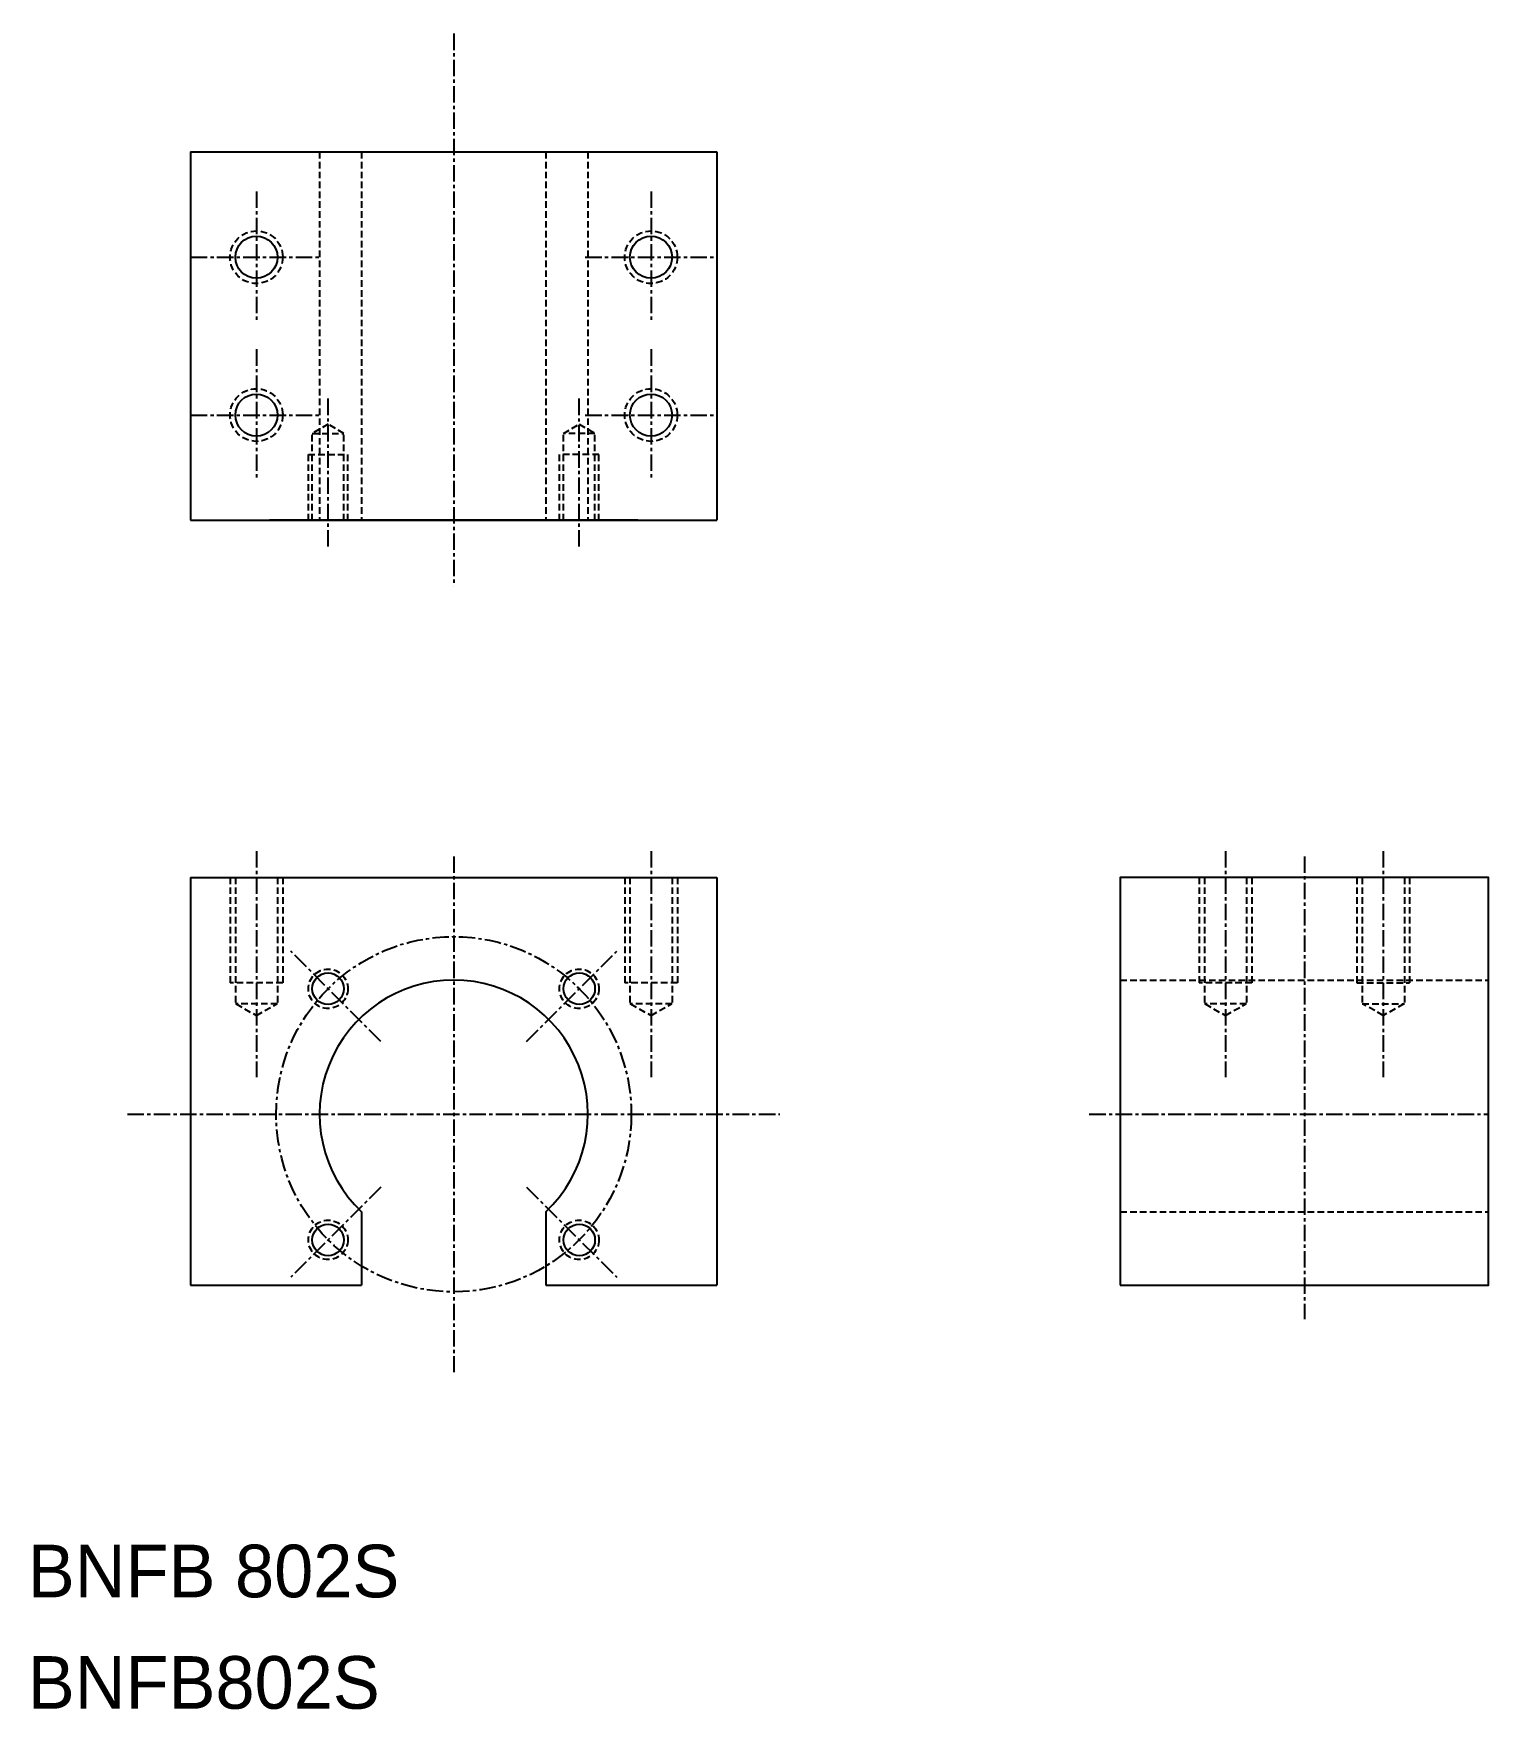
# Model space of a CAD drawing. Extents: x 5 to 116, y 7 to 134.
import ezdxf

# ---------------------------------------------------------------- set-up
doc = ezdxf.new("R2010")
doc.units = 0
doc.linetypes.add('CENTER', pattern=[2, 1.25, -0.25, 0.25, -0.25])
doc.linetypes.add('DASHED', pattern=[0.75, 0.5, -0.25])
doc.layers.get('0').update_dxf_attribs({"linetype": 'CONTINUOUS'})
doc.layers.add('CENTER', color=1, linetype='CENTER')

msp = doc.modelspace()

# ---------------------------------------------------------------- linework, layer by layer
at = {"color": 7, "linetype": 'CONTINUOUS'}
for p, q in [((17.04, 124.99), (17.04, 96.99)), ((17.04, 124.99), (57.04, 124.99)), ((57.04, 124.99), (57.04, 96.99)), ((17.04, 96.99), (57.04, 96.99)), ((51.04, 96.99), (23.04, 96.99)), ((17.04, 69.84), (57.04, 69.84)), ((17.04, 69.84), (17.04, 38.84)), ((27.04, 69.84), (27.04, 69.84)), ((37.04, 69.84), (37.04, 69.84)), ((57.04, 69.84), (57.04, 38.84)), ((30.04, 44.42), (30.04, 38.84)), ((44.04, 44.42), (44.04, 38.84)), ((17.04, 38.84), (30.04, 38.84)), ((44.04, 38.84), (57.04, 38.84))]:
    msp.add_line(p, q, dxfattribs=at)
at = {"color": 3, "linetype": 'DASHED'}
for p, q in [((26.84, 124.99), (26.84, 96.99)), ((30.04, 124.99), (30.04, 96.99)), ((44.04, 124.99), (44.04, 96.99)), ((47.24, 124.99), (47.24, 96.99)), ((27.49, 104.29), (26.29, 103.59)), ((26.29, 96.99), (26.29, 103.59)), ((26.29, 103.59), (28.69, 103.59)), ((28.69, 103.59), (27.49, 104.29)), ((28.69, 96.99), (28.69, 103.59)), ((45.38, 103.59), (46.58, 104.29)), ((45.38, 96.99), (45.38, 103.59)), ((47.78, 103.59), (45.38, 103.59)), ((46.58, 104.29), (47.78, 103.59)), ((47.78, 96.99), (47.78, 103.59)), ((25.99, 96.99), (25.99, 101.99)), ((25.99, 101.99), (28.99, 101.99)), ((28.99, 96.99), (28.99, 101.99)), ((28.99, 96.99), (28.99, 101.99)), ((45.08, 96.99), (45.08, 101.99)), ((45.08, 96.99), (45.08, 101.99)), ((48.08, 101.99), (45.08, 101.99)), ((48.08, 96.99), (48.08, 101.99)), ((20.04, 69.84), (20.04, 61.84)), ((20.04, 69.84), (20.04, 61.84)), ((20.44, 69.84), (20.44, 60.24)), ((23.64, 69.84), (23.64, 60.24)), ((24.04, 69.84), (24.04, 61.84)), ((50.04, 69.84), (50.04, 61.84)), ((50.04, 69.84), (50.04, 61.84)), ((50.44, 69.84), (50.44, 60.24)), ((53.64, 69.84), (53.64, 60.24)), ((54.04, 69.84), (54.04, 61.84)), ((93.71, 69.84), (93.71, 61.84)), ((93.71, 69.84), (93.71, 61.84)), ((94.11, 69.84), (94.11, 60.24)), ((97.31, 69.84), (97.31, 60.24)), ((97.71, 69.84), (97.71, 61.84)), ((105.71, 69.84), (105.71, 61.84)), ((106.11, 69.84), (106.11, 60.24)), ((109.31, 69.84), (109.31, 60.24)), ((109.71, 69.84), (109.71, 61.84)), ((109.71, 69.84), (109.71, 61.84)), ((24.04, 61.84), (20.04, 61.84)), ((54.04, 61.84), (50.04, 61.84)), ((87.71, 62.04), (115.71, 62.04)), ((97.71, 61.84), (93.71, 61.84)), ((105.71, 61.84), (109.71, 61.84)), ((23.64, 60.24), (20.44, 60.24)), ((20.49, 60.24), (22.04, 59.34)), ((22.04, 59.34), (23.59, 60.24)), ((53.64, 60.24), (50.44, 60.24)), ((50.49, 60.24), (52.04, 59.34)), ((52.04, 59.34), (53.59, 60.24)), ((97.31, 60.24), (94.11, 60.24)), ((94.16, 60.24), (95.71, 59.34)), ((95.71, 59.34), (97.26, 60.24)), ((106.11, 60.24), (109.31, 60.24)), ((107.71, 59.34), (106.16, 60.24)), ((109.26, 60.24), (107.71, 59.34)), ((87.71, 44.42), (115.71, 44.42))]:
    msp.add_line(p, q, dxfattribs=at)
at = {"color": 7, "linetype": 'CONTINUOUS'}
msp.add_lwpolyline([(87.71, 38.84), (115.71, 38.84), (115.71, 69.84), (87.71, 69.84)], close=True, dxfattribs=at)
at = {"color": 3, "linetype": 'DASHED'}
for centre, radius in [((22.04, 116.99), 2), ((52.04, 116.99), 2), ((22.04, 104.99), 2), ((52.04, 104.99), 2), ((27.49, 61.38), 1.5), ((46.58, 61.38), 1.5), ((27.49, 42.29), 1.5), ((46.58, 42.29), 1.5)]:
    msp.add_circle(centre, radius, dxfattribs=at)
at = {"color": 7, "linetype": 'CONTINUOUS'}
for centre, radius in [((22.04, 116.99), 1.6), ((52.04, 116.99), 1.6), ((22.04, 104.99), 1.6), ((52.04, 104.99), 1.6), ((27.49, 61.38), 1.2), ((46.58, 61.38), 1.2), ((27.49, 42.29), 1.2), ((46.58, 42.29), 1.2)]:
    msp.add_circle(centre, radius, dxfattribs=at)
msp.add_arc((37.04, 51.84), 10.2, 313.3359, 226.6641, dxfattribs=at)
at = {"layer": 'CENTER', "color": 1, "linetype": 'CENTER'}
for p, q in [((37.04, 133.99), (37.04, 91.99)), ((22.04, 121.99), (22.04, 111.99)), ((52.04, 121.99), (52.04, 111.99)), ((17.04, 116.99), (27.04, 116.99)), ((47.04, 116.99), (57.04, 116.99)), ((22.04, 109.99), (22.04, 99.99)), ((52.04, 109.99), (52.04, 99.99)), ((27.49, 94.99), (27.49, 106.27)), ((46.58, 94.99), (46.58, 106.27)), ((17.04, 104.99), (27.04, 104.99)), ((47.04, 104.99), (57.04, 104.99)), ((22.04, 71.84), (22.04, 54.66)), ((37.04, 71.44), (37.04, 32.24)), ((52.04, 71.84), (52.04, 54.66)), ((95.71, 71.84), (95.71, 54.66)), ((101.71, 71.44), (101.71, 36.26)), ((107.71, 71.84), (107.71, 54.66)), ((31.49, 57.38), (24.65, 64.23)), ((42.58, 57.38), (49.43, 64.23)), ((12.24, 51.84), (61.84, 51.84)), ((85.36, 51.84), (115.71, 51.84)), ((31.49, 46.29), (24.65, 39.45)), ((42.58, 46.29), (49.43, 39.45))]:
    msp.add_line(p, q, dxfattribs=at)
msp.add_circle((37.04, 51.84), 13.5, dxfattribs=at)

# ---------------------------------------------------------------- texts
at = {"color": 7, "linetype": 'CONTINUOUS'}
for s, p in [('BNFB 802S', (4.66, 15.12)), ('BNFB802S', (4.66, 6.65))]:
    msp.add_text(s, height=4, dxfattribs=at).set_placement(p)

doc.saveas('drawing.dxf')
